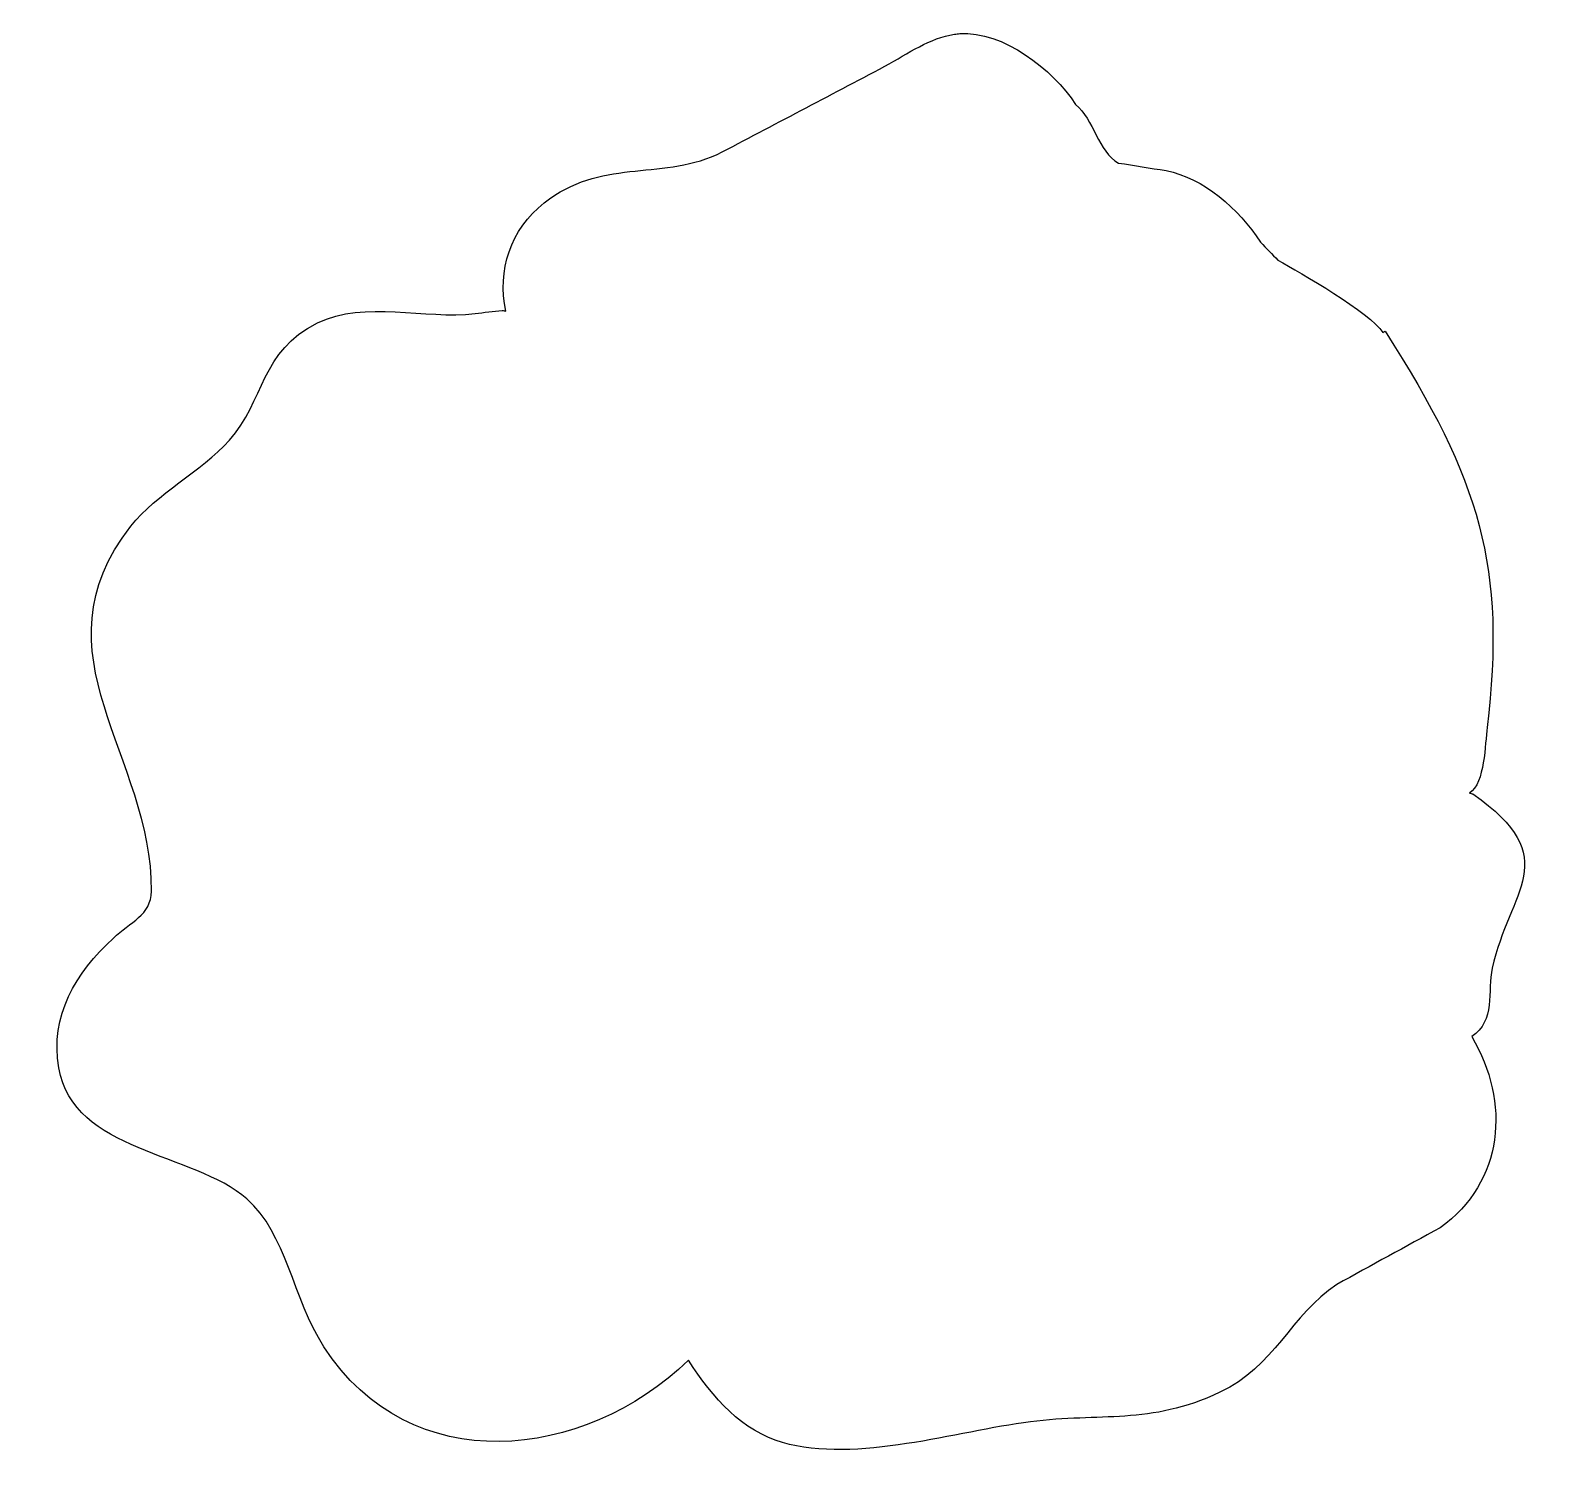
# Model space of a CAD drawing. Header units: centimetres. Extents: x -10.5 to 11.2, y -7.7 to 9.4.
# Drawn here: x 5.567 to 9.364, y 0.422 to 4.01 of the extents above; entities that cross this region are included whole.
import ezdxf

# ---------------------------------------------------------------- set-up
doc = ezdxf.new("R2010")
doc.units = ezdxf.units.CM
doc.header["$MEASUREMENT"] = 0
doc.layers.add('Layer 1', color=7, linetype='Continuous')

msp = doc.modelspace()

# ---------------------------------------------------------------- linework, layer by layer
at = {"layer": 'Layer 1'}
msp.add_open_spline([(9.18348, 1.68907), (9.22491, 1.88121), (9.3643, 1.96045), (9.13548, 2.12068), (9.13548, 2.12068), (9.13283, 2.12137), (9.13006, 2.12206), (9.12725, 2.12269), (9.12725, 2.12269), (9.16538, 2.14722), (9.1658, 2.2449), (9.17072, 2.28499), (9.17072, 2.28499), (9.21821, 2.67948), (9.15516, 2.89745), (8.91818, 3.26556), (8.91818, 3.26556), (8.91622, 3.26463), (8.91471, 3.26344), (8.91302, 3.26238), (8.91302, 3.26238), (8.88098, 3.31183), (8.70839, 3.41126), (8.6532, 3.44153), (8.6532, 3.44153), (8.63873, 3.45627), (8.62447, 3.47108), (8.6101, 3.48598), (8.6101, 3.48598), (8.55642, 3.56954), (8.46836, 3.6451), (8.37626, 3.66349), (8.37626, 3.66349), (8.33694, 3.66958), (8.29823, 3.67574), (8.25884, 3.68198), (8.25884, 3.68198), (8.2083, 3.70958), (8.19769, 3.79067), (8.15258, 3.82663), (8.15258, 3.82663), (8.09636, 3.91431), (7.97187, 4.00956), (7.86598, 4.00229), (7.86598, 4.00229), (7.86127, 4.00158), (7.85693, 4.0011), (7.85254, 4.00062), (7.85254, 4.00062), (7.79177, 3.99149), (7.73922, 3.95442), (7.68045, 3.92135), (7.68045, 3.92135), (7.54186, 3.84846), (7.40367, 3.77564), (7.26519, 3.7028), (7.26519, 3.7028), (7.11848, 3.6388), (6.97806, 3.69433), (6.83731, 3.58334), (6.83731, 3.58334), (6.75375, 3.51772), (6.72089, 3.41615), (6.74211, 3.31548), (6.74211, 3.31548), (6.73946, 3.31604), (6.73684, 3.31675), (6.73375, 3.31725), (6.73375, 3.31725), (6.71115, 3.31466), (6.68874, 3.31225), (6.66641, 3.30974), (6.66641, 3.30974), (6.54203, 3.29426), (6.39402, 3.34382), (6.27668, 3.28646), (6.27668, 3.28646), (6.13555, 3.21762), (6.14516, 3.09273), (6.05866, 2.99619), (6.05866, 2.99619), (5.98627, 2.91578), (5.87898, 2.86541), (5.81463, 2.78331), (5.81463, 2.78331), (5.56664, 2.46779), (5.86879, 2.21329), (5.86554, 1.88018), (5.86554, 1.88018), (5.86493, 1.82075), (5.81246, 1.80313), (5.77119, 1.764), (5.77119, 1.764), (5.67782, 1.67714), (5.61413, 1.57218), (5.63625, 1.4425), (5.63625, 1.4425), (5.67258, 1.23292), (5.96873, 1.23448), (6.10186, 1.11825), (6.10186, 1.11825), (6.19939, 1.03311), (6.21486, 0.87285), (6.29239, 0.75228), (6.29239, 0.75228), (6.50504, 0.42197), (6.93557, 0.46888), (7.1942, 0.71902), (7.1942, 0.71902), (7.25513, 0.62475), (7.3284, 0.54352), (7.42685, 0.51545), (7.42685, 0.51545), (7.61066, 0.46314), (7.85696, 0.54331), (8.0406, 0.56675), (8.0406, 0.56675), (8.21443, 0.58937), (8.33413, 0.55765), (8.50976, 0.63978), (8.50976, 0.63978), (8.64292, 0.7022), (8.68571, 0.83129), (8.799, 0.90659), (8.799, 0.90659), (8.8839, 0.9535), (8.96918, 1.00028), (9.05464, 1.04706), (9.05464, 1.04706), (9.21183, 1.15935), (9.2295, 1.35832), (9.13282, 1.51995), (9.13282, 1.51995), (9.19157, 1.55797), (9.17128, 1.6337), (9.18348, 1.68907)], degree=3, knots=[0, 0, 0, 0, 0.0285714, 0.0285714, 0.0285714, 0.0285714, 0.0571429, 0.0571429, 0.0571429, 0.0571429, 0.0857143, 0.0857143, 0.0857143, 0.0857143, 0.1142857, 0.1142857, 0.1142857, 0.1142857, 0.1428571, 0.1428571, 0.1428571, 0.1428571, 0.1714286, 0.1714286, 0.1714286, 0.1714286, 0.2, 0.2, 0.2, 0.2, 0.2285714, 0.2285714, 0.2285714, 0.2285714, 0.2571429, 0.2571429, 0.2571429, 0.2571429, 0.2857143, 0.2857143, 0.2857143, 0.2857143, 0.3142857, 0.3142857, 0.3142857, 0.3142857, 0.3428571, 0.3428571, 0.3428571, 0.3428571, 0.3714286, 0.3714286, 0.3714286, 0.3714286, 0.4, 0.4, 0.4, 0.4, 0.4285714, 0.4285714, 0.4285714, 0.4285714, 0.4571429, 0.4571429, 0.4571429, 0.4571429, 0.4857143, 0.4857143, 0.4857143, 0.4857143, 0.5142857, 0.5142857, 0.5142857, 0.5142857, 0.5428571, 0.5428571, 0.5428571, 0.5428571, 0.5714286, 0.5714286, 0.5714286, 0.5714286, 0.6, 0.6, 0.6, 0.6, 0.6285714, 0.6285714, 0.6285714, 0.6285714, 0.6571429, 0.6571429, 0.6571429, 0.6571429, 0.6857143, 0.6857143, 0.6857143, 0.6857143, 0.7142857, 0.7142857, 0.7142857, 0.7142857, 0.7428571, 0.7428571, 0.7428571, 0.7428571, 0.7714286, 0.7714286, 0.7714286, 0.7714286, 0.8, 0.8, 0.8, 0.8, 0.8285714, 0.8285714, 0.8285714, 0.8285714, 0.8571429, 0.8571429, 0.8571429, 0.8571429, 0.8857143, 0.8857143, 0.8857143, 0.8857143, 0.9142857, 0.9142857, 0.9142857, 0.9142857, 0.9428571, 0.9428571, 0.9428571, 0.9428571, 1, 1, 1, 1], dxfattribs=at)

doc.saveas('drawing.dxf')
